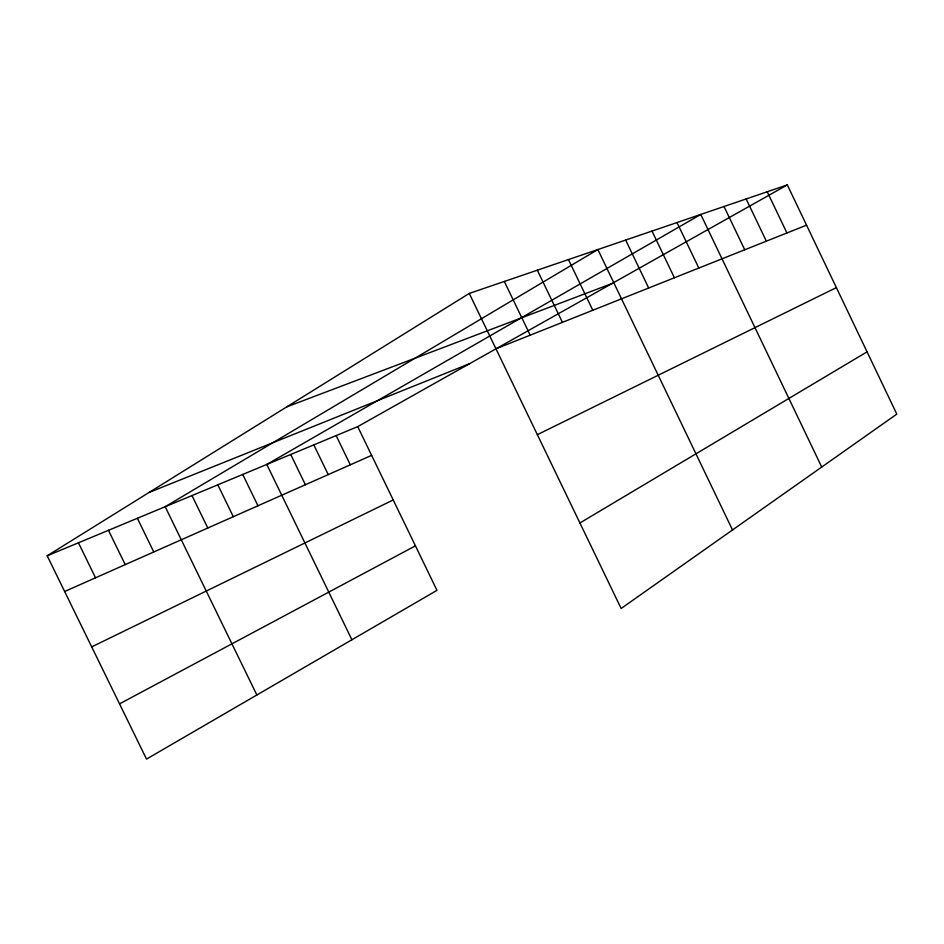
<?xml version="1.0" encoding="UTF-8"?>
<svg xmlns="http://www.w3.org/2000/svg" width="944" height="944" viewBox="0 0 944 944"><rect width="100%" height="100%" fill="white"/><g stroke="black" fill="none" stroke-linecap="round" stroke-linejoin="round"><path stroke-width="1.42" d="M787.32 184.906L357.717 426.617L436.978 590.342L146.521 759.094L47.2 555.792L469.262 293.419L787.32 184.906L896.8 414.109L621.14 608.491L469.262 293.419M579.923 522.976L867.064 351.852M119.534 703.858L415.431 545.844M537.36 434.677L836.372 287.613M91.698 646.876L393.211 499.954M64.64 591.499L371.629 455.362M47.2 555.792L357.717 426.617M149.128 492.438L469.699 363.617M495.966 348.808L806.554 225.168M286.74 406.888L612.208 283.436M108.477 530.304L125.222 564.63M78.446 542.8L95.533 577.799M351.9 639.761L266.798 464.436L700.767 214.441L821.728 467.044M242.738 474.454L257.948 505.772M217.816 484.815L233.31 516.698M191.986 495.565L207.774 528.015M256.851 694.985L165.188 506.716L597.847 249.546L732.52 529.962M137.376 518.28L153.778 551.969M336.147 435.597L350.295 464.814M313.821 444.884L328.229 474.608M290.717 454.489L305.396 484.732M504.32 281.454L530.198 335.179M652.009 231.068L674.405 277.772M625.66 240.059L648.67 288.014M568.453 259.576L592.808 310.257M537.325 270.196L562.423 322.352M767.224 191.762L786.93 232.979M746.161 198.948L766.351 241.168M724.024 206.5L744.733 249.771M677.013 222.548L698.82 268.049"/></g></svg>
